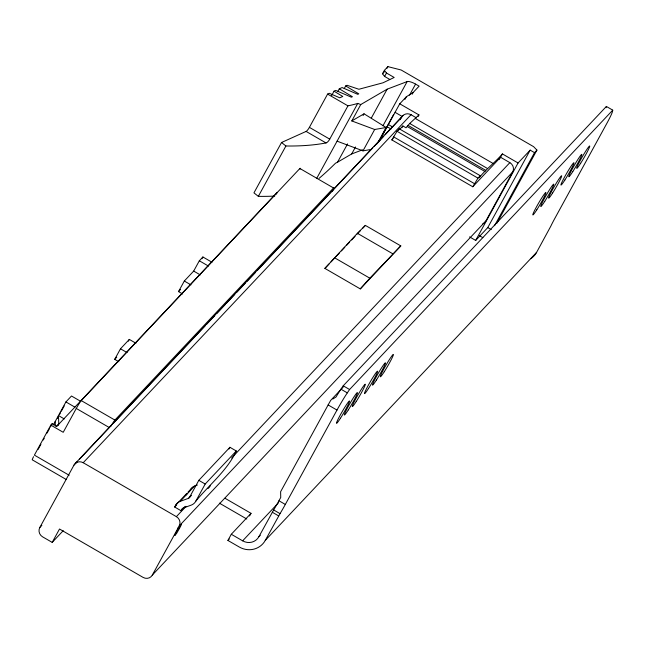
<?xml version="1.0" encoding="UTF-8"?>
<svg xmlns="http://www.w3.org/2000/svg" width="645" height="645" viewBox="0 0 645 645"><rect width="100%" height="100%" fill="white"/><g stroke="black" fill="none" stroke-linecap="round" stroke-linejoin="round"><path stroke-width="0.97" d="M606.131 107.675L606.373 106.449L612.75 110.142L612.508 111.359A20.527 1.532 -59.9 0 1 606.566 123.896L554.902 218.268A20.527 1.532 -59.9 0 0 550.79 226.226L536.608 252.348A19.705 18.721 43.3 0 1 530.658 258.75M378.978 141.666L399.747 103.805L406.382 96.75L413.163 92.461L419.113 86.148L415.574 84.1A8.208 2.483 28.7 0 0 407.148 81.593L387.137 89.179L360.765 104.546L351.791 120.938L374.681 129.492L386.129 127.508L377.244 143.746M401.908 127.718L402.867 125.944L406.052 127.791L409.704 123.477L418.96 114.923L399.747 103.805M276.262 194.097L277.229 192.331L56.825 426.305L52.221 423.644L50.826 425.12L34.395 455.128L69.152 475.244M38.103 449.428L40.925 444.268M43.279 439.971L44.223 438.253M47.045 433.093L49.399 428.796M50.334 427.079L52.221 423.644M53.277 425.031L65.919 401.932L71.498 396.014L80.585 401.271M57.461 418.291L58.429 416.525M59.396 414.751L60.364 412.985M61.331 411.22L64.242 405.915M57.857 425.635L58.784 423.926L58.461 415.557L64.242 418.911M332.248 191.525A7.385 0.556 -59.9 0 0 333.538 187.969L299.885 168.49L81.246 400.593A7.385 0.556 -59.9 0 0 76.287 408.446L63.226 432.295L50.826 425.12M118.833 361.748L114.697 359.354L120.486 348.792L129.323 339.407L135.934 343.237M128.355 341.173L129.323 339.407M63.242 530.666L52.197 542.389L42.626 536.858A6.974 6.627 43.3 0 1 39.797 527.537L73.998 465.077L77.448 461.409M182.664 293.991L178.528 291.596L184.317 281.026L193.685 271.077L199.321 260.782L202.901 256.984L211.995 262.249M201.95 258.726L202.901 256.984M52.197 542.389L59.509 529.021L143.117 577.412A6.974 6.627 43.3 0 0 152.333 575.066L485.814 221.05L512.694 171.957A6.974 6.627 43.3 0 0 509.864 162.637L500.286 157.098M331.643 95.541L334.029 91.187L342.777 96.46L339.778 97.806L329.337 93.299L327.604 94.081L309.39 127.363A4.128 0.879 -57.4 0 1 306.125 131.411L281.526 142.505L253.953 192.863L258.339 196.354A476.139 143.972 28.7 0 0 274.754 196.064M258.339 196.354L285.912 145.988A476.139 143.972 28.7 0 0 326.007 142.94L326.402 142.803A4.313 1.419 -55.4 0 0 327.338 142.182A4.136 1.346 -55.2 0 0 328.869 140.505A3.999 1.282 -55.1 0 0 329.732 139.143L347.945 105.853A476.139 143.972 28.7 0 0 357.741 103.418L360.765 104.546M337.875 91.421L339.302 88.808L342.108 87.551L357.757 94.315L358.797 93.848L345.688 85.938L344.253 88.55M316.59 178.584L357.741 103.418M389.741 79.416L384.605 76.441L382.509 73.796L384.388 70.361L387.895 66.637L401.15 69.999L533.617 146.673L536.938 150.1L496.948 223.146M386.96 68.354L387.895 66.637M319.033 178.415A573.212 377.309 21.7 0 0 335.521 163.193L337.545 162.185L347.566 143.883M363.103 115.511L364.038 113.802L386.129 127.508M384.605 76.441L386.484 73.014L384.388 70.361M337.545 162.185L351.678 153.953L355.508 146.955M371.327 118.067L387.137 89.179M337.077 141.166L362.99 150.857L374.681 129.492M382.945 125.799L407.148 81.593M185.155 506.325L181.019 510.711L174.642 507.018L175.585 505.301L186.607 493.602M378.8 141.577L393.684 114.399M404.939 99.395L406.382 96.75M181.019 510.711L181.963 508.994A2.056 1.951 43.3 0 1 182.962 508.139L191.21 505.124A9.441 8.974 43.3 0 0 195.798 501.189C209.423 484.54 227.04 470.794 236.312 450.992L229.934 447.299L198.813 480.34L189.42 497.497A2.056 1.951 43.3 0 1 188.421 498.351L180.173 501.367A9.441 8.974 43.3 0 0 175.585 505.301M409.511 95.178L415.574 84.1M412.203 94.218L413.163 92.461M152.333 575.066L179.205 525.973L512.694 171.957M398.57 130.226L399.32 128.855L480.267 175.706L479.138 177.762C486.128 169.038 495.126 162.427 502.399 153.913L518.072 162.983L530.174 150.14L534.528 152.663L536.938 150.1M195.798 501.189L205.191 484.032L236.312 450.992M228.999 449.017L229.934 447.299M418.041 116.6L418.96 114.923M536.608 252.348L265.28 540.381A19.705 18.721 43.3 0 1 239.255 547.008L227.919 540.454L231.305 534.27L251.026 513.331L224.96 498.246M249.575 515.984L251.026 513.331M343.132 387.161L330.708 400.36A20.527 1.532 -59.9 0 0 328.136 404.939L280.615 491.732L280.728 497.497L278.946 500.754A20.527 1.532 -59.9 0 1 273.657 509.953L258.903 536.688A12.311 11.699 43.3 0 1 242.641 540.832L231.305 534.27M265.28 540.381L280.035 513.646A20.527 1.532 -59.9 0 0 285.324 504.446L336.988 410.067A20.527 1.532 -59.9 0 1 347.316 392.878L349.59 389.499L612.75 110.142M499.262 159.38L500.222 157.63L472.777 186.76L391.829 139.909L397.03 131.282L399.32 128.855M500.472 157.428L502.399 153.913M469.584 236.892L475.679 240.424L518.072 162.983M475.679 240.424L487.773 227.58L530.174 150.14M494.538 225.702L534.528 152.663M472.777 186.76L477.977 178.133L480.267 175.706M399.932 119.736L402.375 116.213A6.974 6.627 43.3 0 1 411.018 114.737L416.364 117.833M332.86 399.005A25.05 2.04 -32.3 0 0 336.021 396.973A20.527 1.532 -59.9 0 1 340.939 389.193L343.213 385.815L606.373 106.449M324.87 268.393L357.378 233.297L365.376 225.403L400.803 245.906L360.297 288.904L324.87 268.393L328.99 264.023M360.297 288.904L369.835 278.189L400.803 245.906M382.509 73.796L384.267 71.934M55.188 421.532L55.341 426.216M114.697 359.354L116.737 357.193M178.528 291.596L180.576 289.428M56.373 426.49L58.784 423.926M111.061 425.934A7.385 0.556 -59.9 0 1 114.899 420.072L333.538 187.969M75.28 463.441L403.238 115.294M79.512 459.216L111.263 425.515M113.327 423.322L205.102 325.894M206.489 324.427L214.769 315.639M216.833 313.438L225.121 304.65M226.5 303.182L234.78 294.394M236.852 292.193L245.132 283.405M247.196 281.204L255.476 272.416M257.548 270.223L372.786 147.882M374.173 146.423L383.783 136.216M385.146 134.765L401.512 117.39M73.998 465.077A6.974 6.627 43.3 0 1 83.213 462.723L411.171 114.576M399.529 129.492L402.867 125.944M391.829 139.909L393.192 138.465M39.797 527.537L41.869 525.336M331.054 261.838L334.481 258.194M335.86 256.734L339.286 253.09M341.35 250.905L344.777 247.261M346.841 245.076L349.582 242.165M351.646 239.972L355.081 236.328M357.137 234.143L360.571 230.499M362.627 228.314L365.376 225.403M187.985 492.143L190.049 489.95A9.441 8.974 43.3 0 1 194.637 486.016L197.386 485.008M174.642 507.018L176.714 504.825M185.663 495.32L187.042 493.86M180.173 501.367L194.637 486.016M188.421 498.351L190.493 496.158M189.42 497.497L191.492 495.304M179.205 525.973A6.974 6.627 43.3 0 0 176.383 516.653L186.05 506.39M231.619 458.015L509.864 162.637M227.919 540.454L229.281 539.002M242.641 540.832L278.535 502.721M258.903 536.688L260.282 535.221M351.791 120.938L364.038 113.802M334.029 91.187L335.722 90.421L351.372 97.185L352.412 96.718L339.302 88.808M345.688 85.938L347.099 85.301L358.894 89.26L383.025 82.794L394.184 77.465L386.484 73.014M351.678 153.953L362.587 149.817M362.99 150.857L371.576 149.366M387.097 126.839L391.104 128.927M415.517 118.575L493.288 163.588M395.071 112.335L402.158 116.439M409.704 123.477L487.475 168.49M407.954 125.332L485.725 170.345M407.237 126.525L485 171.538M388.306 124.469L392.644 126.976M397.03 131.282L477.977 178.133M327.604 94.081L347.945 105.853M393.531 136.821L474.478 183.672M487.773 227.58L491.256 229.596M309.39 127.363L329.74 139.143M306.117 131.427L326.007 142.94M479.388 235.659L482.839 237.658M357.378 233.297L392.805 253.808M334.408 257.686L369.835 278.189M199.321 260.782L208.416 266.046M193.685 271.077L200.297 274.907M184.317 281.026L190.928 284.856M343.213 385.815L349.59 389.499M340.939 389.193L347.316 392.878M328.136 404.939L336.988 410.067M120.486 348.792L127.097 352.613M278.946 500.754L285.324 504.446M273.657 509.953L280.035 513.646M81.246 400.593L114.899 420.072M272.295 512.227L278.672 515.919M65.919 401.932L75.014 407.197M76.287 408.446L109.078 427.425M198.813 480.34L205.191 484.032M219.373 503.148L246.785 519.015M83.213 462.723L176.383 516.653M178.036 527.626L179.455 528.449M66.201 479.469L32.315 459.853A7.385 0.556 -59.9 0 1 33.564 456.692M281.526 142.505L285.912 145.988M299.885 168.49A7.385 0.556 -59.9 0 1 300.014 169.119M485.814 221.05A6.974 6.627 43.3 0 1 482.791 223.815M210.262 485.83A9.441 8.974 43.3 0 1 207.851 488.596M580.653 163.249A12.932 0.968 -59.9 0 0 589.691 145.988A12.932 0.968 -59.9 0 0 579.274 162.29A12.932 0.968 -59.9 0 0 580.653 163.249M544.711 201.401A12.932 0.968 -59.9 0 0 553.741 184.139A12.932 0.968 -59.9 0 0 543.332 200.442A12.932 0.968 -59.9 0 0 544.711 201.401M552.604 193.024A12.932 0.968 -59.9 0 0 561.634 175.771A12.932 0.968 -59.9 0 0 551.217 192.073A12.932 0.968 -59.9 0 0 552.604 193.024M564.875 179.995A12.932 0.968 -59.9 0 0 573.905 162.742A12.932 0.968 -59.9 0 0 563.496 179.044A12.932 0.968 -59.9 0 0 564.875 179.995M536.825 209.778A12.932 0.968 -59.9 0 0 545.855 192.516A12.932 0.968 -59.9 0 0 535.439 208.819A12.932 0.968 -59.9 0 0 536.825 209.778M572.768 171.618A12.932 0.968 -59.9 0 0 581.798 154.365A12.932 0.968 -59.9 0 0 571.381 170.667A12.932 0.968 -59.9 0 0 572.768 171.618M376.39 380.082A12.932 0.968 -59.9 0 0 385.428 362.829A12.932 0.968 -59.9 0 0 375.011 379.131A12.932 0.968 -59.9 0 0 376.39 380.082M384.283 371.705A12.932 0.968 -59.9 0 0 393.313 354.452A12.932 0.968 -59.9 0 0 382.904 370.754A12.932 0.968 -59.9 0 0 384.283 371.705M340.447 418.242A12.932 0.968 -59.9 0 0 349.485 400.98A12.932 0.968 -59.9 0 0 339.068 417.283A12.932 0.968 -59.9 0 0 340.447 418.242M348.34 409.865A12.932 0.968 -59.9 0 0 357.37 392.603A12.932 0.968 -59.9 0 0 346.954 408.906A12.932 0.968 -59.9 0 0 348.34 409.865M356.225 401.488A12.932 0.968 -59.9 0 0 365.264 384.226A12.932 0.968 -59.9 0 0 354.847 400.529A12.932 0.968 -59.9 0 0 356.225 401.488M368.505 388.459A12.932 0.968 -59.9 0 0 377.535 371.197A12.932 0.968 -59.9 0 0 367.118 387.5A12.932 0.968 -59.9 0 0 368.505 388.459M176.754 533.02A6.571 0.492 -59.9 0 0 181.342 524.256A6.571 0.492 -59.9 0 0 176.053 532.536A6.571 0.492 -59.9 0 0 176.754 533.02"/></g></svg>
